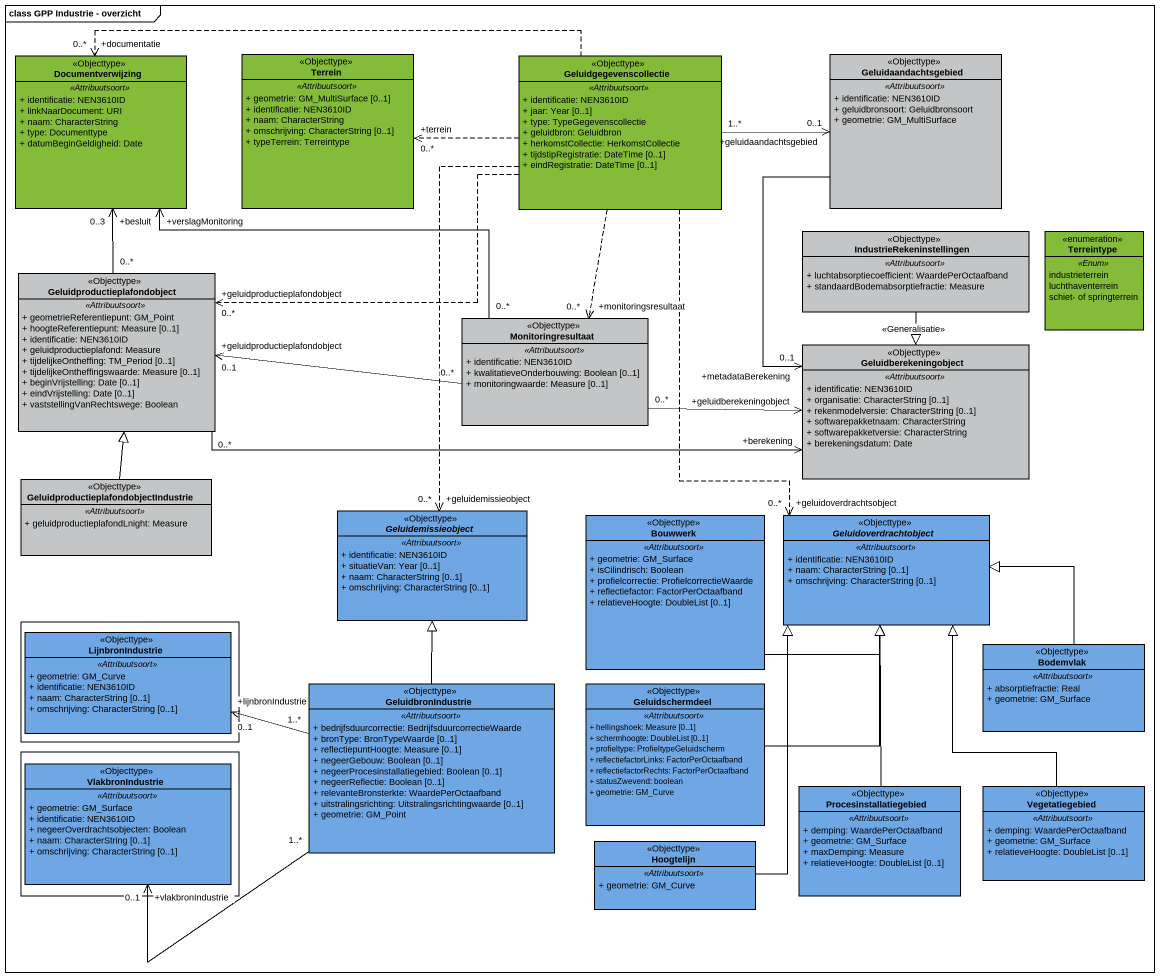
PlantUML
@startuml
mainframe class GPP Industrie - overzicht
hide circle
hide empty members
skinparam classAttributeIconSize 0
class Documentverwijzing <<Objecttype>> #84BC3A {
  .. <<Attribuutsoort>> ..
  + identificatie: NEN3610ID
  + linkNaarDocument: URI
  + naam: CharacterString
  + type: Documenttype
  + datumBeginGeldigheid: Date
}
class Terrein <<Objecttype>> #84BC3A {
  .. <<Attribuutsoort>> ..
  + geometrie: GM_MultiSurface [0..1]
  + identificatie: NEN3610ID
  + naam: CharacterString
  + omschrijving: CharacterString [0..1]
  + typeTerrein: Terreintype
}
class Geluidgegevenscollectie <<Objecttype>> #84BC3A {
  .. <<Attribuutsoort>> ..
  + identificatie: NEN3610ID
  + jaar: Year [0..1]
  + type: TypeGegevenscollectie
  + geluidbron: Geluidbron
  + herkomstCollectie: HerkomstCollectie
  + tijdstipRegistratie: DateTime [0..1]
  + eindRegistratie: DateTime [0..1]
}
class Geluidaandachtsgebied <<Objecttype>> #C4C5C6 {
  .. <<Attribuutsoort>> ..
  + identificatie: NEN3610ID
  + geluidbronsoort: Geluidbronsoort
  + geometrie: GM_MultiSurface
}
class IndustrieRekeninstellingen <<Objecttype>> #C4C5C6 {
  .. <<Attribuutsoort>> ..
  + luchtabsorptiecoefficient: WaardePerOctaafband
  + standaardBodemabsorptiefractie: Measure
}
enum Terreintype #84BC3A {
  .. <<Enum>> ..
  industrieterrein
  luchthaventerrein
  schiet- of springterrein
}
class Geluidproductieplafondobject <<Objecttype>> #C4C5C6 {
  .. <<Attribuutsoort>> ..
  + geometrieReferentiepunt: GM_Point
  + hoogteReferentiepunt: Measure [0..1]
  + identificatie: NEN3610ID
  + geluidproductieplafond: Measure
  + tijdelijkeOntheffing: TM_Period [0..1]
  + tijdelijkeOntheffingswaarde: Measure [0..1]
  + beginVrijstelling: Date [0..1]
  + eindVrijstelling: Date [0..1]
  + vaststellingVanRechtswege: Boolean
}
class Monitoringresultaat <<Objecttype>> #C4C5C6 {
  .. <<Attribuutsoort>> ..
  + identificatie: NEN3610ID
  + kwalitatieveOnderbouwing: Boolean [0..1]
  + monitoringwaarde: Measure [0..1]
}
class Geluidberekeningobject <<Objecttype>> #C4C5C6 {
  .. <<Attribuutsoort>> ..
  + identificatie: NEN3610ID
  + organisatie: CharacterString [0..1]
  + rekenmodelversie: CharacterString [0..1]
  + softwarepakketnaam: CharacterString
  + softwarepakketversie: CharacterString
  + berekeningsdatum: Date
}
class "GeluidproductieplafondobjectIndustrie" as Geluidproductieplafondobject_2 <<Objecttype>> #C4C5C6 {
  .. <<Attribuutsoort>> ..
  + geluidproductieplafondLnight: Measure
}
abstract class Geluidemissieobject <<Objecttype>> #6FA7E4 {
  .. <<Attribuutsoort>> ..
  + identificatie: NEN3610ID
  + situatieVan: Year [0..1]
  + naam: CharacterString [0..1]
  + omschrijving: CharacterString [0..1]
}
class Bouwwerk <<Objecttype>> #6FA7E4 {
  .. <<Attribuutsoort>> ..
  + geometrie: GM_Surface
  + isCilindrisch: Boolean
  + profielcorrectie: ProfielcorrectieWaarde
  + reflectiefactor: FactorPerOctaafband
  + relatieveHoogte: DoubleList [0..1]
}
abstract class Geluidoverdrachtobject <<Objecttype>> #6FA7E4 {
  .. <<Attribuutsoort>> ..
  + identificatie: NEN3610ID
  + naam: CharacterString [0..1]
  + omschrijving: CharacterString [0..1]
}
rectangle " " as rectangle1 {
  class LijnbronIndustrie <<Objecttype>> #6FA7E4 {
    .. <<Attribuutsoort>> ..
    + geometrie: GM_Curve
    + identificatie: NEN3610ID
    + naam: CharacterString [0..1]
    + omschrijving: CharacterString [0..1]
  }
}
class Bodemvlak <<Objecttype>> #6FA7E4 {
  .. <<Attribuutsoort>> ..
  + absorptiefractie: Real
  + geometrie: GM_Surface
}
class GeluidbronIndustrie <<Objecttype>> #6FA7E4 {
  .. <<Attribuutsoort>> ..
  + bedrijfsduurcorrectie: BedrijfsduurcorrectieWaarde
  + bronType: BronTypeWaarde [0..1]
  + reflectiepuntHoogte: Measure [0..1]
  + negeerGebouw: Boolean [0..1]
  + negeerProcesinstallatiegebied: Boolean [0..1]
  + negeerReflectie: Boolean [0..1]
  + relevanteBronsterkte: WaardePerOctaafband
  + uitstralingsrichting: Uitstralingsrichtingwaarde [0..1]
  + geometrie: GM_Point
}
class Geluidschermdeel <<Objecttype>> #6FA7E4 {
  .. <<Attribuutsoort>> ..
  + hellingshoek: Measure [0..1]
  + schermhoogte: DoubleList [0..1]
  + profieltype: ProfieltypeGeluidscherm
  + reflectiefactorLinks: FactorPerOctaafband
  + reflectiefactorRechts: FactorPerOctaafband
  + statusZwevend: boolean
  + geometrie: GM_Curve
}
rectangle " " as rectangle2 {
  class VlakbronIndustrie <<Objecttype>> #6FA7E4 {
    .. <<Attribuutsoort>> ..
    + geometrie: GM_Surface
    + identificatie: NEN3610ID
    + negeerOverdrachtsobjecten: Boolean
    + naam: CharacterString [0..1]
    + omschrijving: CharacterString [0..1]
  }
}
class Procesinstallatiegebied <<Objecttype>> #6FA7E4 {
  .. <<Attribuutsoort>> ..
  + demping: WaardePerOctaafband
  + geometrie: GM_Surface
  + maxDemping: Measure
  + relatieveHoogte: DoubleList [0..1]
}
class Vegetatiegebied <<Objecttype>> #6FA7E4 {
  .. <<Attribuutsoort>> ..
  + demping: WaardePerOctaafband
  + geometrie: GM_Surface
  + relatieveHoogte: DoubleList [0..1]
}
class Hoogtelijn <<Objecttype>> #6FA7E4 {
  .. <<Attribuutsoort>> ..
  + geometrie: GM_Curve
}
Geluidgegevenscollectie .left.> "+documentatie\n0..*" Documentverwijzing
Geluidgegevenscollectie .left.> "+terrein\n0..*" Terrein
Geluidgegevenscollectie "1..*" -right-> "+geluidaandachtsgebied\n0..1" Geluidaandachtsgebied
Geluidgegevenscollectie .left.> "+geluidproductieplafondobject\n0..*" Geluidproductieplafondobject
Geluidgegevenscollectie ..> "+monitoringsresultaat\n0..*" Monitoringresultaat
Geluidgegevenscollectie ..> "+geluidemissieobject\n0..*" Geluidemissieobject
Geluidgegevenscollectie ..> "+geluidoverdrachtsobject\n0..*" Geluidoverdrachtobject
Geluidaandachtsgebied --> "+metadataBerekening\n0..1" Geluidberekeningobject
IndustrieRekeninstellingen --|> Geluidberekeningobject : <<Generalisatie>>
Geluidproductieplafondobject "0..*" -up-> "+besluit\n0..3" Documentverwijzing
Geluidproductieplafondobject "0..*" -right-> "+berekening" Geluidberekeningobject
Monitoringresultaat "0..*" -left-> "+verslagMonitoring" Documentverwijzing
Monitoringresultaat "0..*" -left-> "+geluidproductieplafondobject\n0..1" Geluidproductieplafondobject
Monitoringresultaat "0..*" -right-> "+geluidberekeningobject" Geluidberekeningobject
Geluidproductieplafondobject_2 -up-|> Geluidproductieplafondobject
Bouwwerk -right-|> Geluidoverdrachtobject
Bodemvlak -up-|> Geluidoverdrachtobject
GeluidbronIndustrie -up-|> Geluidemissieobject
GeluidbronIndustrie "1..*" -left-> "+lijnbronIndustrie\n0..1" LijnbronIndustrie
GeluidbronIndustrie "1..*" -left-> "+vlakbronIndustrie\n0..1" VlakbronIndustrie
Geluidschermdeel -up-|> Geluidoverdrachtobject
Procesinstallatiegebied -up-|> Geluidoverdrachtobject
Vegetatiegebied -up-|> Geluidoverdrachtobject
Hoogtelijn -up-|> Geluidoverdrachtobject
@enduml
